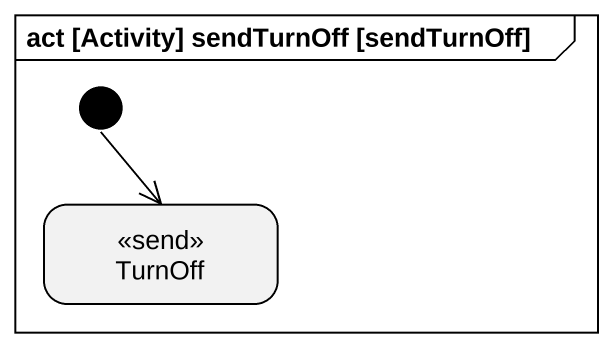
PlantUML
@startuml
mainframe act [Activity] sendTurnOff [sendTurnOff]
hide empty description
state TurnOff <<send>>
[*] --> TurnOff
@enduml
